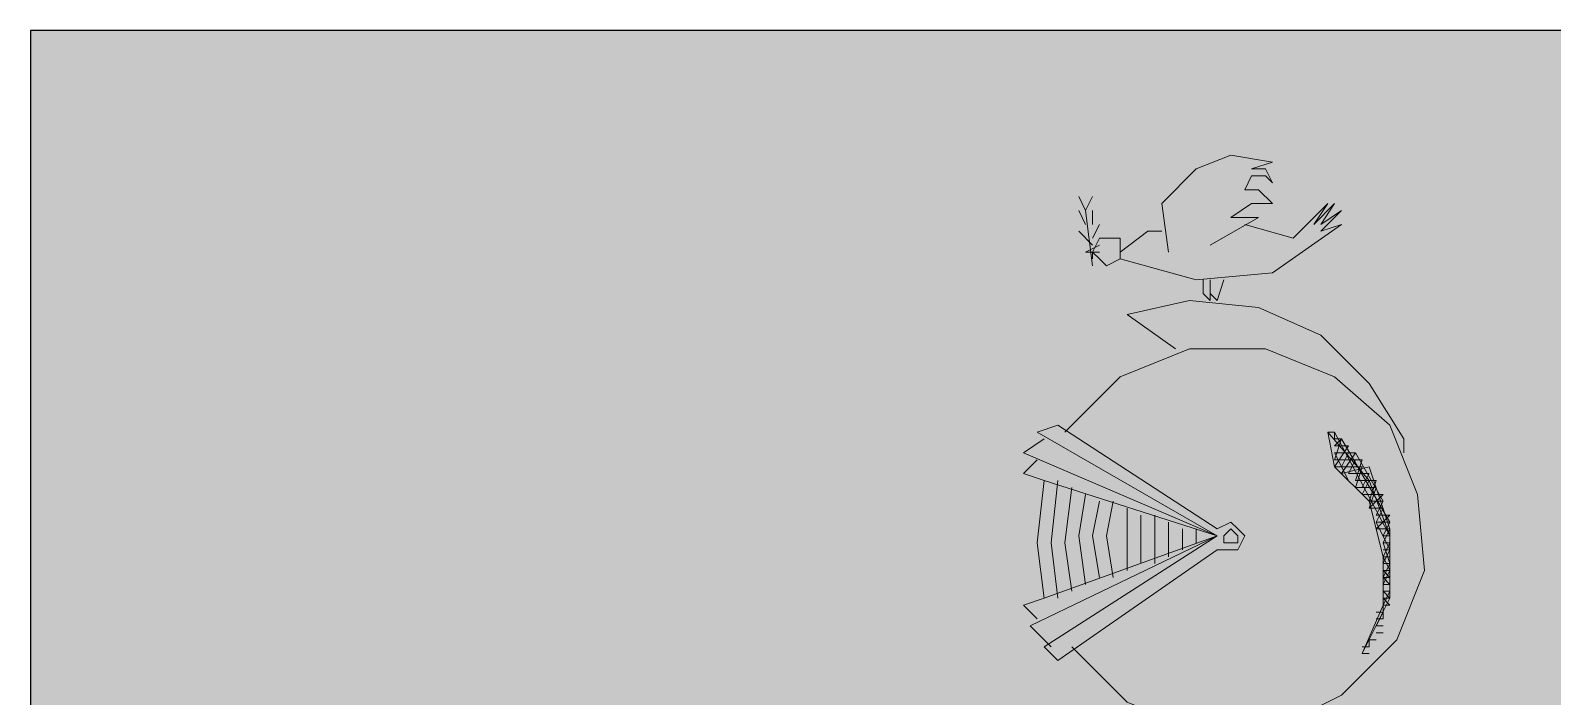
# Model space of a CAD drawing. Header units: inches. Extents: x 13.1 to 77.9, y 9.9 to 37.9.
# Drawn here: x 57.357 to 58.289, y 35.944 to 36.352 of the extents above; entities that cross this region are included whole.
import ezdxf

# ---------------------------------------------------------------- set-up
doc = ezdxf.new("R2010")
doc.units = ezdxf.units.IN
doc.header["$MEASUREMENT"] = 0
doc.layers.add('F_Layer01', color=7, linetype='Continuous')
doc.layers.add('F_NUEVA', color=43, linetype='Continuous', lineweight=25)

# ---------------------------------------------------------------- blocks, each defined once
blk = doc.blocks.new('block 274')
at = {"layer": 'F_Layer01', "color": 18, "lineweight": 9, "true_color": 0x000000}
for points in [[(1.63757, -0.65193), (1.61217, -0.6477), (1.591, -0.65617), (1.56984, -0.67733)], [(1.63757, -0.66463), (1.63334, -0.6604), (1.62487, -0.6604), (1.62064, -0.66886)], [(1.63757, -0.66463), (1.63334, -0.6604), (1.62487, -0.6604), (1.62064, -0.66886)], [(1.63757, -0.66463), (1.63334, -0.65617), (1.62487, -0.65617)], [(1.63757, -0.66463), (1.63334, -0.65617), (1.62487, -0.65617)], [(1.63757, -0.67733), (1.6291, -0.66886), (1.62064, -0.66886)], [(1.63757, -0.67733), (1.6291, -0.66886), (1.62064, -0.66886)], [(1.62487, -0.66886), (1.6291, -0.66886)], [(1.56984, -0.67733), (1.57407, -0.70697)], [(1.56984, -0.67733), (1.57407, -0.70697)], [(1.63757, -0.67733), (1.62487, -0.67733), (1.61217, -0.6858), (1.6291, -0.6858)], [(1.66297, -0.69003), (1.67567, -0.67733), (1.6672, -0.69003)], [(1.66297, -0.69003), (1.67567, -0.67733), (1.6672, -0.69003)], [(1.51904, -0.68157), (1.52327, -0.69003)], [(1.51904, -0.68157), (1.52327, -0.69003)], [(1.52327, -0.69003), (1.51904, -0.68157)], [(1.52327, -0.69003), (1.51904, -0.68157)], [(1.5275, -0.71543), (1.52327, -0.68157)], [(1.5275, -0.71543), (1.52327, -0.68157)], [(1.5275, -0.69003), (1.5275, -0.68157)], [(1.5275, -0.69003), (1.5275, -0.68157)], [(1.5275, -0.68157), (1.5275, -0.69003)], [(1.5275, -0.68157), (1.5275, -0.69003)], [(1.6672, -0.69003), (1.6799, -0.68157), (1.6672, -0.69427), (1.6799, -0.69003)], [(1.6672, -0.69003), (1.6799, -0.68157), (1.6672, -0.69427), (1.6799, -0.69003)], [(1.5275, -0.6985), (1.53174, -0.69003)], [(1.5275, -0.6985), (1.53174, -0.69003)], [(1.53174, -0.69003), (1.5275, -0.6985)], [(1.53174, -0.69003), (1.5275, -0.6985)], [(1.54444, -0.70697), (1.54444, -0.6985), (1.53597, -0.6985), (1.53174, -0.6985), (1.5275, -0.70697), (1.53174, -0.7112), (1.53597, -0.71543), (1.54444, -0.7112), (1.54444, -0.70697)], [(1.54444, -0.70697), (1.54444, -0.6985), (1.53597, -0.6985), (1.53174, -0.6985), (1.5275, -0.70697), (1.53174, -0.7112), (1.53597, -0.71543), (1.54444, -0.7112), (1.54444, -0.70697)], [(1.54444, -0.7112), (1.591, -0.7239), (1.63757, -0.71967), (1.6799, -0.69003)], [(1.54444, -0.7112), (1.591, -0.7239), (1.63757, -0.71967), (1.6799, -0.69003)], [(1.56137, -0.69427), (1.54444, -0.70697)], [(1.56137, -0.69427), (1.54444, -0.70697)], [(1.56137, -0.69427), (1.56984, -0.69427)], [(1.56137, -0.69427), (1.56984, -0.69427)], [(1.65027, -0.6985), (1.62064, -0.69003)], [(1.65027, -0.6985), (1.62064, -0.69003)], [(1.53174, -0.70273), (1.52327, -0.70697)], [(1.53174, -0.70273), (1.52327, -0.70697)], [(1.52327, -0.70697), (1.53174, -0.70697)], [(1.52327, -0.70697), (1.53174, -0.70697)], [(1.5275, -0.7112), (1.5275, -0.70697)], [(1.5275, -0.7112), (1.5275, -0.70697)], [(1.59524, -0.7239), (1.59524, -0.73237), (1.59947, -0.7366)], [(1.59524, -0.7239), (1.59524, -0.73237), (1.59947, -0.7366)], [(1.59947, -0.7239), (1.59947, -0.73237), (1.6037, -0.7366)], [(1.59947, -0.7239), (1.59947, -0.73237), (1.6037, -0.7366)], [(1.6037, -0.7366), (1.60794, -0.7239)], [(1.6037, -0.7366), (1.60794, -0.7239)], [(1.59947, -0.7366), (1.59947, -0.73237)], [(1.59947, -0.7366), (1.59947, -0.73237)], [(1.718, -0.82127), (1.69684, -0.7874), (1.6672, -0.75777), (1.6291, -0.74083), (1.58677, -0.7366), (1.54867, -0.74507)], [(1.718, -0.82127), (1.69684, -0.7874), (1.6672, -0.75777), (1.6291, -0.74083), (1.58677, -0.7366), (1.54867, -0.74507)], [(1.5148, -0.94827), (1.54867, -0.98213), (1.591, -0.99907), (1.63757, -0.99907), (1.6799, -0.9779), (1.71377, -0.94403), (1.7307, -0.9017), (1.72647, -0.85513), (1.70954, -0.8128), (1.67567, -0.78317), (1.63334, -0.76623), (1.58677, -0.76623), (1.54444, -0.78317), (1.51057, -0.81703)], [(1.5148, -0.94827), (1.54867, -0.98213), (1.591, -0.99907), (1.63757, -0.99907), (1.6799, -0.9779), (1.71377, -0.94403), (1.7307, -0.9017), (1.72647, -0.85513), (1.70954, -0.8128), (1.67567, -0.78317), (1.63334, -0.76623), (1.58677, -0.76623), (1.54444, -0.78317), (1.51057, -0.81703)], [(1.48517, -0.82973), (1.6037, -0.88053), (1.49364, -0.81703)], [(1.48517, -0.82973), (1.6037, -0.88053), (1.49364, -0.81703)], [(1.50634, -0.8128), (1.49364, -0.81703)], [(1.50634, -0.8128), (1.49364, -0.81703)], [(1.6037, -0.8763), (1.50634, -0.8128)], [(1.6037, -0.8763), (1.50634, -0.8128)], [(1.67144, -0.81703), (1.67567, -0.8382)], [(1.67144, -0.81703), (1.67567, -0.8382)], [(1.6926, -0.9525), (1.70954, -0.91863), (1.70954, -0.88053), (1.69684, -0.84667), (1.67144, -0.81703)], [(1.6926, -0.9525), (1.70954, -0.91863), (1.70954, -0.88053), (1.69684, -0.84667), (1.67144, -0.81703)], [(1.67567, -0.82126), (1.67567, -0.81703)], [(1.67567, -0.82126), (1.67567, -0.81703)], [(1.49787, -0.82126), (1.48517, -0.82973)], [(1.49787, -0.82126), (1.48517, -0.82973)], [(1.67567, -0.82126), (1.6799, -0.82126), (1.67567, -0.8255)], [(1.67567, -0.82126), (1.6799, -0.82126), (1.67567, -0.8255)], [(1.67567, -0.83397), (1.6799, -0.82127)], [(1.67567, -0.83397), (1.6799, -0.82127)], [(1.68414, -0.8255), (1.67567, -0.8255), (1.6799, -0.8255)], [(1.68414, -0.8255), (1.67567, -0.8255), (1.6799, -0.8255)], [(1.67567, -0.8382), (1.68414, -0.8255)], [(1.67567, -0.8382), (1.68414, -0.8255)], [(1.70954, -0.87207), (1.6799, -0.82127)], [(1.70954, -0.87207), (1.6799, -0.82127)], [(1.49364, -0.83397), (1.48517, -0.84243)], [(1.49364, -0.83397), (1.48517, -0.84243)], [(1.68414, -0.84667), (1.67567, -0.82973)], [(1.68414, -0.84667), (1.67567, -0.82973)], [(1.67567, -0.82973), (1.68837, -0.82973)], [(1.67567, -0.82973), (1.68837, -0.82973)], [(1.67567, -0.83397), (1.6926, -0.83397)], [(1.67567, -0.83397), (1.6926, -0.83397)], [(1.67567, -0.8382), (1.6926, -0.8382)], [(1.67567, -0.8382), (1.6926, -0.8382)], [(1.6926, -0.9525), (1.7053, -0.92287), (1.7053, -0.89323), (1.69684, -0.85937), (1.67567, -0.8382)], [(1.6926, -0.9525), (1.7053, -0.92287), (1.7053, -0.89323), (1.69684, -0.85937), (1.67567, -0.8382)], [(1.6799, -0.8382), (1.68414, -0.82973)], [(1.6799, -0.84243), (1.68837, -0.82973)], [(1.6799, -0.8382), (1.68414, -0.82973)], [(1.6799, -0.84243), (1.68837, -0.82973)], [(1.6799, -0.84243), (1.69684, -0.8382)], [(1.6799, -0.84243), (1.69684, -0.8382)], [(1.68414, -0.84243), (1.68837, -0.83397)], [(1.68414, -0.84243), (1.68837, -0.83397)], [(1.7053, -0.85937), (1.68837, -0.82973)], [(1.7053, -0.85937), (1.68837, -0.82973)], [(1.68837, -0.84667), (1.6926, -0.83397)], [(1.68837, -0.84667), (1.6926, -0.83397)], [(1.68837, -0.8509), (1.6926, -0.8382)], [(1.68837, -0.8509), (1.6926, -0.8382)], [(1.6926, -0.9525), (1.70954, -0.91863), (1.70954, -0.8763), (1.69684, -0.8382)], [(1.6926, -0.9525), (1.70954, -0.91863), (1.70954, -0.8763), (1.69684, -0.8382)], [(1.48517, -0.84243), (1.49787, -0.84667)], [(1.48517, -0.84243), (1.49787, -0.84667)], [(1.49787, -0.84667), (1.49364, -0.88477), (1.49787, -0.91863)], [(1.49787, -0.84667), (1.49364, -0.88477), (1.49787, -0.91863)], [(1.49787, -0.84667), (1.6037, -0.88053), (1.49787, -0.91863)], [(1.49787, -0.84667), (1.6037, -0.88053), (1.49787, -0.91863)], [(1.50634, -0.84667), (1.5021, -0.88477), (1.50634, -0.91863)], [(1.50634, -0.84667), (1.5021, -0.88477), (1.50634, -0.91863)], [(1.68414, -0.84243), (1.69684, -0.84243)], [(1.68414, -0.84243), (1.69684, -0.84243)], [(1.68837, -0.84667), (1.70107, -0.84667)], [(1.68837, -0.84667), (1.70107, -0.84667)], [(1.6926, -0.8509), (1.69684, -0.84243)], [(1.6926, -0.8509), (1.69684, -0.84243)], [(1.6926, -0.85513), (1.69684, -0.84667)], [(1.6926, -0.85513), (1.69684, -0.84667)], [(1.69684, -0.85937), (1.70107, -0.84667)], [(1.69684, -0.85937), (1.70107, -0.84667)], [(1.5148, -0.8509), (1.51057, -0.88477), (1.5148, -0.9144)], [(1.5148, -0.8509), (1.51057, -0.88477), (1.5148, -0.9144)], [(1.52327, -0.85513), (1.51904, -0.88053), (1.52327, -0.91017)], [(1.52327, -0.85513), (1.51904, -0.88053), (1.52327, -0.91017)], [(1.68837, -0.8509), (1.70107, -0.8509), (1.69684, -0.8636)], [(1.68837, -0.8509), (1.70107, -0.8509), (1.69684, -0.8636)], [(1.6926, -0.85513), (1.7053, -0.85513), (1.69684, -0.8636)], [(1.6926, -0.85513), (1.7053, -0.85513), (1.69684, -0.8636)], [(1.6926, -0.85513), (1.70107, -0.85513)], [(1.6926, -0.85513), (1.70107, -0.85513)], [(1.53174, -0.85937), (1.5275, -0.88053), (1.53174, -0.90593)], [(1.53174, -0.85937), (1.5275, -0.88053), (1.53174, -0.90593)], [(1.5402, -0.85937), (1.53597, -0.88053), (1.5402, -0.90593)], [(1.5402, -0.85937), (1.53597, -0.88053), (1.5402, -0.90593)], [(1.54867, -0.8636), (1.54867, -0.9017)], [(1.54867, -0.8636), (1.54867, -0.9017)], [(1.69684, -0.85937), (1.7053, -0.85937), (1.70107, -0.86783)], [(1.69684, -0.85937), (1.7053, -0.85937), (1.70107, -0.86783)], [(1.69684, -0.8636), (1.7053, -0.8636)], [(1.69684, -0.8636), (1.7053, -0.8636)], [(1.7053, -0.8636), (1.70107, -0.87207), (1.70954, -0.889)], [(1.7053, -0.8636), (1.70107, -0.87207), (1.70954, -0.889)], [(1.55714, -0.86783), (1.55714, -0.89747)], [(1.55714, -0.86783), (1.55714, -0.89747)], [(1.5656, -0.86783), (1.5656, -0.89747)], [(1.5656, -0.86783), (1.5656, -0.89747)], [(1.57407, -0.87206), (1.57407, -0.89323)], [(1.57407, -0.87206), (1.57407, -0.89323)], [(1.6037, -0.889), (1.61217, -0.889), (1.6164, -0.889), (1.62064, -0.88053), (1.6164, -0.8763), (1.61217, -0.87206), (1.6037, -0.8763)], [(1.6037, -0.889), (1.61217, -0.889), (1.6164, -0.889), (1.62064, -0.88053), (1.6164, -0.8763), (1.61217, -0.87207), (1.6037, -0.8763)], [(1.70107, -0.8763), (1.70954, -0.86783)], [(1.70107, -0.8763), (1.70954, -0.86783)], [(1.70107, -0.87207), (1.70954, -0.87207)], [(1.70107, -0.87207), (1.70954, -0.87207)], [(1.7053, -0.88053), (1.70954, -0.87207)], [(1.7053, -0.88053), (1.70954, -0.87207)], [(1.4894, -0.93556), (1.6037, -0.88053), (1.49787, -0.94827)], [(1.4894, -0.93556), (1.6037, -0.88053), (1.49787, -0.94827)], [(1.58254, -0.8763), (1.58254, -0.889)], [(1.58254, -0.8763), (1.58254, -0.889)], [(1.591, -0.8763), (1.591, -0.88477)], [(1.591, -0.8763), (1.591, -0.88477)], [(1.6164, -0.88053), (1.61217, -0.8763), (1.60794, -0.88053), (1.60794, -0.88477), (1.61217, -0.88477), (1.6164, -0.88477), (1.6164, -0.88053)], [(1.6164, -0.88053), (1.61217, -0.8763), (1.60794, -0.88053), (1.60794, -0.88477), (1.61217, -0.88477), (1.6164, -0.88477), (1.6164, -0.88053)], [(1.70107, -0.8763), (1.70954, -0.8763)], [(1.70107, -0.8763), (1.70954, -0.8763)], [(1.7053, -0.88476), (1.70954, -0.8763)], [(1.7053, -0.88476), (1.70954, -0.8763)], [(1.7053, -0.88053), (1.70954, -0.88053)], [(1.7053, -0.88053), (1.70954, -0.88053)], [(1.7053, -0.88476), (1.70954, -0.89747), (1.7053, -0.89747)], [(1.7053, -0.89323), (1.70954, -0.88476)], [(1.70954, -0.89747), (1.7053, -0.88476), (1.70954, -0.88476)], [(1.7053, -0.89323), (1.70954, -0.88476)], [(1.7053, -0.88476), (1.70954, -0.88476)], [(1.7053, -0.88477), (1.70954, -0.88477)], [(1.7053, -0.88477), (1.70954, -0.88477)], [(1.6037, -0.889), (1.50634, -0.95673)], [(1.6037, -0.889), (1.50634, -0.95673)], [(1.7053, -0.889), (1.70954, -0.889)], [(1.7053, -0.889), (1.70954, -0.889)], [(1.7053, -0.89747), (1.70954, -0.889)], [(1.7053, -0.89747), (1.70954, -0.889)], [(1.7053, -0.89323), (1.70954, -0.89323)], [(1.7053, -0.89323), (1.70954, -0.89323)], [(1.70954, -0.9017), (1.7053, -0.89323)], [(1.70954, -0.9017), (1.7053, -0.89323)], [(1.7053, -0.89747), (1.70954, -0.89747)], [(1.7053, -0.89747), (1.70954, -0.89747)], [(1.7053, -0.89747), (1.70954, -0.89747)], [(1.7053, -0.90593), (1.70954, -0.89747)], [(1.7053, -0.90593), (1.70954, -0.89747)], [(1.7053, -0.9017), (1.70954, -0.9017)], [(1.7053, -0.9017), (1.70954, -0.9017)], [(1.70954, -0.90593), (1.7053, -0.9017)], [(1.7053, -0.91017), (1.70954, -0.9017)], [(1.70954, -0.90593), (1.7053, -0.9017)], [(1.7053, -0.91017), (1.70954, -0.9017)], [(1.7053, -0.90593), (1.70954, -0.90593)], [(1.7053, -0.90593), (1.70954, -0.90593)], [(1.70954, -0.91017), (1.7053, -0.90593)], [(1.70954, -0.91017), (1.7053, -0.90593)], [(1.7053, -0.91017), (1.70954, -0.91017)], [(1.7053, -0.91017), (1.70954, -0.91017)], [(1.70954, -0.91863), (1.7053, -0.9144)], [(1.7053, -0.92287), (1.70954, -0.9144)], [(1.70954, -0.91863), (1.7053, -0.9144)], [(1.7053, -0.92287), (1.70954, -0.9144)], [(1.70954, -0.92287), (1.7053, -0.91863)], [(1.7053, -0.91863), (1.70954, -0.91863)], [(1.70954, -0.92287), (1.7053, -0.91863)], [(1.7053, -0.91863), (1.70954, -0.91863)], [(1.7053, -0.9271), (1.70107, -0.9271)], [(1.7053, -0.9271), (1.70107, -0.9271)], [(1.7053, -0.92287), (1.70954, -0.92287)], [(1.7053, -0.92287), (1.70954, -0.92287)], [(1.7053, -0.92287), (1.7053, -0.9271), (1.7053, -0.93133)], [(1.7053, -0.92287), (1.7053, -0.9271), (1.7053, -0.93133)], [(1.70107, -0.93557), (1.7053, -0.93557)], [(1.70107, -0.93557), (1.7053, -0.93557)], [(1.70107, -0.93557), (1.7053, -0.93557)], [(1.70107, -0.93557), (1.7053, -0.93557)], [(1.70107, -0.9398), (1.7053, -0.9398)], [(1.70107, -0.9398), (1.7053, -0.9398)], [(1.70107, -0.9398), (1.7053, -0.9398)], [(1.70107, -0.9398), (1.7053, -0.9398)], [(1.6926, -0.94827), (1.69684, -0.94827)], [(1.6926, -0.94827), (1.69684, -0.94827)], [(1.6926, -0.94827), (1.69684, -0.94827)], [(1.6926, -0.94827), (1.69684, -0.94827)], [(1.69684, -0.94827), (1.69684, -0.94403)], [(1.69684, -0.94403), (1.70107, -0.94403)], [(1.69684, -0.94827), (1.69684, -0.94403)], [(1.69684, -0.94403), (1.70107, -0.94403)], [(1.69684, -0.94403), (1.70107, -0.94403)], [(1.69684, -0.94403), (1.70107, -0.94403)], [(1.69684, -0.94403), (1.70107, -0.94403)], [(1.6926, -0.9525), (1.69684, -0.9525)], [(1.6926, -0.9525), (1.69684, -0.9525)]]:
    blk.add_lwpolyline(points, dxfattribs=at)
for points, knots in [([(1.63757, -0.65193), (1.63757, -0.65193), (1.62487, -0.65617), (1.62487, -0.65617), (1.62487, -0.65617), (1.63757, -0.65193), (1.63757, -0.65193), (1.63757, -0.65193), (1.61217, -0.6477), (1.61217, -0.6477), (1.61217, -0.6477), (1.591, -0.65617), (1.591, -0.65617), (1.591, -0.65617), (1.56984, -0.67733), (1.56984, -0.67733)], [0, 0, 0, 0, 1, 1, 1, 2, 2, 2, 3, 3, 3, 4, 4, 4, 5, 5, 5, 5]), ([(1.51904, -0.6731), (1.51904, -0.6731), (1.52327, -0.68157), (1.52327, -0.68157), (1.52327, -0.68157), (1.51904, -0.6731), (1.51904, -0.6731)], [0, 0, 0, 0, 1, 1, 1, 2, 2, 2, 2]), ([(1.51904, -0.6731), (1.51904, -0.6731), (1.52327, -0.68157), (1.52327, -0.68157), (1.52327, -0.68157), (1.51904, -0.6731), (1.51904, -0.6731)], [0, 0, 0, 0, 1, 1, 1, 2, 2, 2, 2]), ([(1.52327, -0.68157), (1.52327, -0.68157), (1.5275, -0.6731), (1.5275, -0.6731), (1.5275, -0.6731), (1.52327, -0.68157), (1.52327, -0.68157)], [0, 0, 0, 0, 1, 1, 1, 2, 2, 2, 2]), ([(1.52327, -0.68157), (1.52327, -0.68157), (1.5275, -0.6731), (1.5275, -0.6731), (1.5275, -0.6731), (1.52327, -0.68157), (1.52327, -0.68157)], [0, 0, 0, 0, 1, 1, 1, 2, 2, 2, 2]), ([(1.63757, -0.67733), (1.63757, -0.67733), (1.62487, -0.67733), (1.62487, -0.67733), (1.62487, -0.67733), (1.61217, -0.6858), (1.61217, -0.6858), (1.61217, -0.6858), (1.6291, -0.6858), (1.6291, -0.6858), (1.6291, -0.6858), (1.59947, -0.70273), (1.59947, -0.70273), (1.59947, -0.70273), (1.6291, -0.6858), (1.6291, -0.6858)], [0, 0, 0, 0, 1, 1, 1, 2, 2, 2, 3, 3, 3, 4, 4, 4, 5, 5, 5, 5]), ([(1.65027, -0.6985), (1.65027, -0.6985), (1.67144, -0.67733), (1.67144, -0.67733), (1.67144, -0.67733), (1.65027, -0.6985), (1.65027, -0.6985)], [0, 0, 0, 0, 1, 1, 1, 2, 2, 2, 2]), ([(1.67144, -0.67733), (1.67144, -0.67733), (1.66297, -0.69003), (1.66297, -0.69003), (1.66297, -0.69003), (1.67144, -0.67733), (1.67144, -0.67733)], [0, 0, 0, 0, 1, 1, 1, 2, 2, 2, 2]), ([(1.51904, -0.69427), (1.51904, -0.69427), (1.5275, -0.70273), (1.5275, -0.70273), (1.5275, -0.70273), (1.51904, -0.69427), (1.51904, -0.69427)], [0, 0, 0, 0, 1, 1, 1, 2, 2, 2, 2]), ([(1.51904, -0.69427), (1.51904, -0.69427), (1.5275, -0.70273), (1.5275, -0.70273), (1.5275, -0.70273), (1.51904, -0.69427), (1.51904, -0.69427)], [0, 0, 0, 0, 1, 1, 1, 2, 2, 2, 2]), ([(1.54867, -0.74507), (1.54867, -0.74507), (1.5783, -0.76623), (1.5783, -0.76623), (1.5783, -0.76623), (1.54867, -0.74507), (1.54867, -0.74507)], [0, 0, 0, 0, 1, 1, 1, 2, 2, 2, 2]), ([(1.67144, -0.81703), (1.67144, -0.81703), (1.67567, -0.81703), (1.67567, -0.81703), (1.67567, -0.81703), (1.67144, -0.81703), (1.67144, -0.81703)], [0, 0, 0, 0, 1, 1, 1, 2, 2, 2, 2]), ([(1.70954, -0.88053), (1.70954, -0.88053), (1.67567, -0.81703), (1.67567, -0.81703), (1.67567, -0.81703), (1.70954, -0.88053), (1.70954, -0.88053)], [0, 0, 0, 0, 1, 1, 1, 2, 2, 2, 2]), ([(1.718, -0.82127), (1.718, -0.82127), (1.718, -0.82973), (1.718, -0.82973), (1.718, -0.82973), (1.718, -0.82127), (1.718, -0.82127)], [0, 0, 0, 0, 1, 1, 1, 2, 2, 2, 2]), ([(1.70107, -0.86783), (1.70107, -0.86783), (1.70954, -0.86783), (1.70954, -0.86783), (1.70954, -0.86783), (1.70107, -0.86783), (1.70107, -0.86783)], [0, 0, 0, 0, 1, 1, 1, 2, 2, 2, 2]), ([(1.70107, -0.86783), (1.70107, -0.86783), (1.70954, -0.86783), (1.70954, -0.86783), (1.70954, -0.86783), (1.70107, -0.86783), (1.70107, -0.86783)], [0, 0, 0, 0, 1, 1, 1, 2, 2, 2, 2]), ([(1.49787, -0.91863), (1.49787, -0.91863), (1.48517, -0.92287), (1.48517, -0.92287), (1.48517, -0.92287), (1.49787, -0.91863), (1.49787, -0.91863)], [0, 0, 0, 0, 1, 1, 1, 2, 2, 2, 2]), ([(1.7053, -0.9144), (1.7053, -0.9144), (1.70954, -0.9144), (1.70954, -0.9144), (1.70954, -0.9144), (1.7053, -0.9144), (1.7053, -0.9144)], [0, 0, 0, 0, 1, 1, 1, 2, 2, 2, 2]), ([(1.7053, -0.9144), (1.7053, -0.9144), (1.70954, -0.9144), (1.70954, -0.9144), (1.70954, -0.9144), (1.7053, -0.9144), (1.7053, -0.9144)], [0, 0, 0, 0, 1, 1, 1, 2, 2, 2, 2]), ([(1.49364, -0.93133), (1.49364, -0.93133), (1.48517, -0.92287), (1.48517, -0.92287), (1.48517, -0.92287), (1.49364, -0.93133), (1.49364, -0.93133)], [0, 0, 0, 0, 1, 1, 1, 2, 2, 2, 2]), ([(1.70107, -0.93557), (1.70107, -0.93557), (1.7053, -0.9271), (1.7053, -0.9271), (1.7053, -0.9271), (1.70107, -0.93557), (1.70107, -0.93557)], [0, 0, 0, 0, 1, 1, 1, 2, 2, 2, 2]), ([(1.70107, -0.93133), (1.70107, -0.93133), (1.7053, -0.93133), (1.7053, -0.93133), (1.7053, -0.93133), (1.70107, -0.93133), (1.70107, -0.93133), (1.70107, -0.93133), (1.7053, -0.93133), (1.7053, -0.93133), (1.7053, -0.93133), (1.70107, -0.93133), (1.70107, -0.93133)], [0, 0, 0, 0, 1, 1, 1, 2, 2, 2, 3, 3, 3, 4, 4, 4, 4]), ([(1.5021, -0.94827), (1.5021, -0.94827), (1.4894, -0.93557), (1.4894, -0.93557), (1.4894, -0.93557), (1.5021, -0.94827), (1.5021, -0.94827)], [0, 0, 0, 0, 1, 1, 1, 2, 2, 2, 2]), ([(1.50634, -0.95673), (1.50634, -0.95673), (1.49787, -0.94827), (1.49787, -0.94827), (1.49787, -0.94827), (1.50634, -0.95673), (1.50634, -0.95673)], [0, 0, 0, 0, 1, 1, 1, 2, 2, 2, 2])]:
    blk.add_open_spline(points, degree=3, knots=knots, dxfattribs=at)

msp = doc.modelspace()

# ---------------------------------------------------------------- hatches: boundary and pattern name
at = {"layer": 'F_Layer01', "true_color": 0xc5483d}
h = msp.add_hatch(color=15, dxfattribs=at)
h.dxf.hatch_style = 2
h.paths.add_polyline_path([(69.73271, 34.91218), (57.3571, 34.91218), (57.3571, 36.35152), (69.73271, 36.35152)])

# ---------------------------------------------------------------- linework, layer by layer
at = {"layer": 'F_Layer01', "lineweight": 0}
msp.add_lwpolyline([(69.73271, 34.91218), (57.3571, 34.91218), (57.3571, 36.35152), (69.73271, 36.35152), (69.73271, 34.91218)], close=True, dxfattribs=at)
at = {"layer": 'F_NUEVA', "color": 7}
for p, q in [((77.3571, 36.3515), (57.3571, 36.3515)), ((57.3571, 36.3515), (57.3571, 11.3515))]:
    msp.add_line(p, q, dxfattribs=at)

# ---------------------------------------------------------------- block references
at = {"layer": 'F_Layer01'}
msp.add_blockref('block 274', (56.47956, 36.923), dxfattribs=at)

doc.saveas('drawing.dxf')
